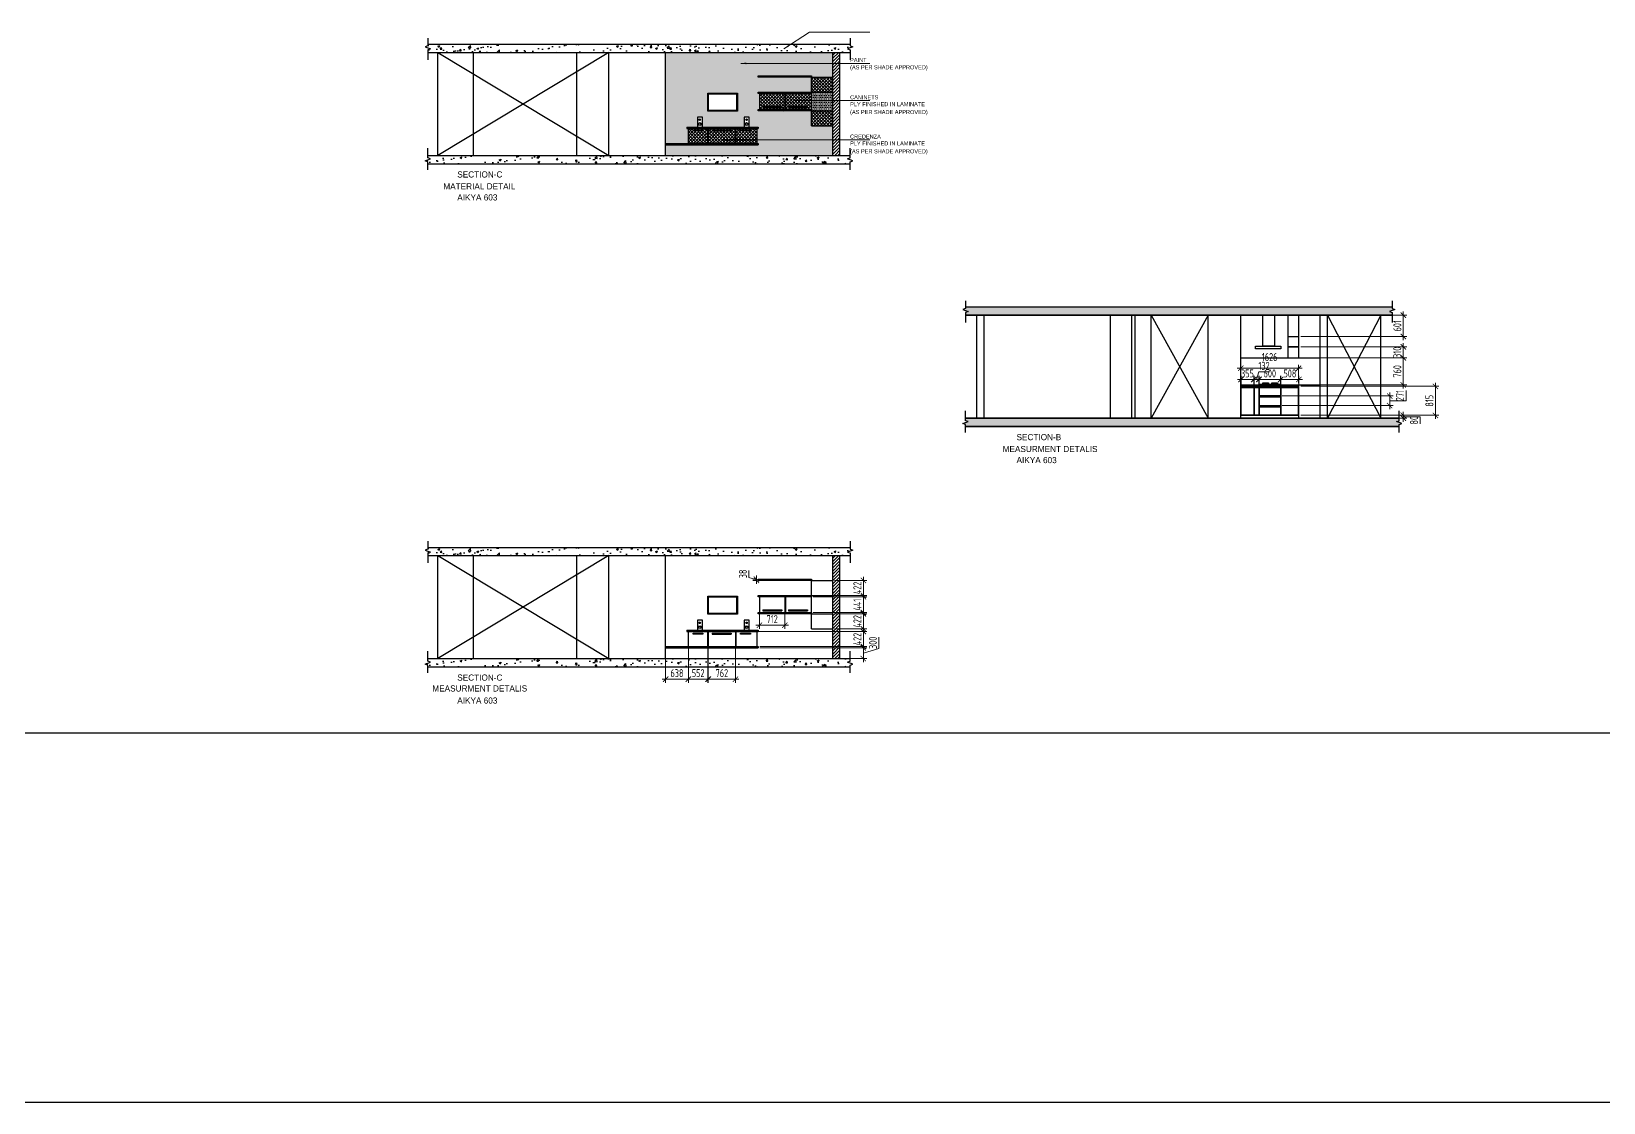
# Model space of a CAD drawing. Header units: millimetres. Extents: x -184691 to 158232, y -112569 to 33289.
# Drawn here: x -140496 to -96300, y -87609 to -57514 of the extents above; entities that cross this region are included whole.
import ezdxf

# ---------------------------------------------------------------- set-up
doc = ezdxf.new("R2010")
doc.units = ezdxf.units.MM
doc.header["$LTSCALE"] = 10
doc.header["$PDMODE"] = 35
doc.header["$PDSIZE"] = 500
for name, color, linetype in [('A--FIXTURE-0', 8, 'Continuous'), ('A--HATCH-1', 8, 'Continuous'), ('A--SPACEREF', 3, 'Continuous'), ('DIMM-1', 1, 'Continuous')]:
    doc.layers.add(name, color=color, linetype=linetype)
doc.styles.add('ISO', font='isocp2.shx', dxfattribs={"width": 0.8})
doc.dimstyles.new('A-DIM-100', dxfattribs={"dimscale": 100, "dimtxt": 2.25, "dimasz": 1.5, "dimexe": 1, "dimexo": 0.5, "dimgap": 0, "dimtad": 0, "dimdec": 0, "dimzin": 12, "dimdsep": 46, "dimtxsty": 'ISO', "dimblk": 'ARCHTICK', "dimcen": 1, "dimdle": 1, "dimclrd": 8, "dimclre": 8, "dimclrt": 256, "dimadec": 0, "dimazin": 3, "dimtfac": 1, "dimtdec": 0, "dimtmove": 1, "dimatfit": 2, "dimfxl": 1, "dimtvp": 0.75, "dimtolj": 1, "dimtzin": 12, "dimlwd": 18, "dimlwe": 18, "dimarcsym": 0})
pattern_1 = [(0, (-135933.36, -46689.364), (23.8125, 47.625), [0, -47.625])]

# ---------------------------------------------------------------- blocks, each defined once
blk = doc.blocks.new('_ArchTick')
at = {"color": 0, "const_width": 0.15}
blk.add_lwpolyline([(-0.5, -0.5), (0.5, 0.5)], dxfattribs=at)
blk = doc.blocks.new('*D372')
at = {"color": 8, "lineweight": 18}
for p, q in [((-101930, -66784), (-101930, -66274)), ((-104814, -66374), (-101830, -66374)), ((-104814, -66684), (-101830, -66684))]:
    blk.add_line(p, q, dxfattribs=at)
at = {"layer": 'Defpoints', "color": 0}
for p in [(-104864, -66374), (-104864, -66684), (-101930, -66374)]:
    blk.add_point(p, dxfattribs=at)
at = {"color": 8, "lineweight": 18, "xscale": 150, "yscale": 150, "zscale": 150}
for p, rotation in [((-101930, -66374), 90), ((-101930, -66684), 270)]:
    blk.add_blockref('_ArchTick', p, dxfattribs=dict(at, rotation=rotation))
at = {"insert": (-102099, -66529), "char_height": 225, "attachment_point": 5, "rotation": 90, "style": 'ISO'}
blk.add_mtext('\\A1;310', dxfattribs=at)
blk = doc.blocks.new('*D373')
at = {"color": 8, "lineweight": 18}
for p, q in [((-101930, -66184), (-101930, -65383)), ((-104814, -65483), (-101830, -65483)), ((-104814, -66084), (-101830, -66084))]:
    blk.add_line(p, q, dxfattribs=at)
at = {"layer": 'Defpoints', "color": 0}
for p in [(-104864, -65483), (-101930, -65483), (-104864, -66084)]:
    blk.add_point(p, dxfattribs=at)
at = {"color": 8, "lineweight": 18, "xscale": 150, "yscale": 150, "zscale": 150}
for p, rotation in [((-101930, -65483), 90), ((-101930, -66084), 270)]:
    blk.add_blockref('_ArchTick', p, dxfattribs=dict(at, rotation=rotation))
at = {"insert": (-102099, -65784), "char_height": 225, "attachment_point": 5, "rotation": 90, "style": 'ISO'}
blk.add_mtext('\\A1;601', dxfattribs=at)
blk = doc.blocks.new('*D374')
at = {"color": 8, "lineweight": 18}
for p, q in [((-104814, -68299), (-101830, -68299)), ((-104814, -68379), (-101830, -68379)), ((-101930, -68199), (-101930, -68479)), ((-101930, -68339), (-101458, -68339)), ((-101458, -68339), (-101458, -68537))]:
    blk.add_line(p, q, dxfattribs=at)
at = {"layer": 'Defpoints', "color": 0}
for p in [(-104864, -68299), (-104864, -68379), (-101930, -68379)]:
    blk.add_point(p, dxfattribs=at)
at = {"color": 8, "lineweight": 18, "xscale": 150, "yscale": 150, "zscale": 150}
for p, rotation in [((-101930, -68299), 90), ((-101930, -68379), 270)]:
    blk.add_blockref('_ArchTick', p, dxfattribs=dict(at, rotation=rotation))
at = {"insert": (-101627, -68438), "char_height": 225, "attachment_point": 5, "rotation": 90, "style": 'ISO'}
blk.add_mtext('\\A1;80', dxfattribs=at)
blk = doc.blocks.new('*D375')
at = {"color": 8, "lineweight": 18}
for p, q in [((-104814, -67484), (-100928, -67484)), ((-101028, -68399), (-101028, -67384)), ((-104814, -68299), (-100928, -68299))]:
    blk.add_line(p, q, dxfattribs=at)
at = {"layer": 'Defpoints', "color": 0}
for p in [(-104864, -67484), (-101028, -67484), (-104864, -68299)]:
    blk.add_point(p, dxfattribs=at)
at = {"color": 8, "lineweight": 18, "xscale": 150, "yscale": 150, "zscale": 150}
for p, rotation in [((-101028, -67484), 90), ((-101028, -68299), 270)]:
    blk.add_blockref('_ArchTick', p, dxfattribs=dict(at, rotation=rotation))
at = {"insert": (-101197, -67891), "char_height": 225, "attachment_point": 5, "rotation": 90, "style": 'ISO'}
blk.add_mtext('\\A1;815', dxfattribs=at)
blk = doc.blocks.new('*D376')
at = {"color": 8, "lineweight": 18}
for p, q in [((-101854, -67891), (-101854, -67599)), ((-105332, -67756), (-102212, -67756)), ((-105332, -68027), (-102212, -68027)), ((-102312, -68127), (-102312, -67656)), ((-102312, -67891), (-101854, -67891))]:
    blk.add_line(p, q, dxfattribs=at)
at = {"layer": 'Defpoints', "color": 0}
for p in [(-105382, -67756), (-105382, -68027), (-102312, -67756)]:
    blk.add_point(p, dxfattribs=at)
at = {"color": 8, "lineweight": 18, "xscale": 150, "yscale": 150, "zscale": 150}
for p, rotation in [((-102312, -67756), 90), ((-102312, -68027), 270)]:
    blk.add_blockref('_ArchTick', p, dxfattribs=dict(at, rotation=rotation))
at = {"insert": (-102023, -67745), "char_height": 225, "attachment_point": 5, "rotation": 90, "style": 'ISO'}
blk.add_mtext('\\A1;271', dxfattribs=at)
blk = doc.blocks.new('*D377')
at = {"color": 8, "lineweight": 18}
for p, q in [((-104814, -66684), (-101830, -66684)), ((-101930, -67544), (-101930, -66584)), ((-104814, -67444), (-101830, -67444))]:
    blk.add_line(p, q, dxfattribs=at)
at = {"layer": 'Defpoints', "color": 0}
for p in [(-104864, -66684), (-101930, -66684), (-104864, -67444)]:
    blk.add_point(p, dxfattribs=at)
at = {"color": 8, "lineweight": 18, "xscale": 150, "yscale": 150, "zscale": 150}
for p, rotation in [((-101930, -66684), 90), ((-101930, -67444), 270)]:
    blk.add_blockref('_ArchTick', p, dxfattribs=dict(at, rotation=rotation))
at = {"insert": (-102099, -67064), "char_height": 225, "attachment_point": 5, "rotation": 90, "style": 'ISO'}
blk.add_mtext('\\A1;760', dxfattribs=at)
blk = doc.blocks.new('*D378')
at = {"color": 8, "lineweight": 18}
for p, q in [((-106600, -66979), (-104774, -66979)), ((-106500, -67394), (-106500, -66879)), ((-104874, -67394), (-104874, -66879))]:
    blk.add_line(p, q, dxfattribs=at)
at = {"layer": 'Defpoints', "color": 0}
for p in [(-104874, -66979), (-106500, -67444), (-104874, -67444)]:
    blk.add_point(p, dxfattribs=at)
at = {"color": 8, "lineweight": 18, "xscale": 150, "yscale": 150, "zscale": 150, "rotation": 180}
blk.add_blockref('_ArchTick', (-106500, -66979), dxfattribs=at)
at = {"color": 8, "lineweight": 18, "xscale": 150, "yscale": 150, "zscale": 150}
blk.add_blockref('_ArchTick', (-104874, -66979), dxfattribs=at)
at = {"insert": (-105687, -66663), "char_height": 225, "attachment_point": 5, "style": 'ISO'}
blk.add_mtext('\\A1;1626', dxfattribs=at)
blk = doc.blocks.new('*D379')
at = {"color": 8, "lineweight": 18}
for p, q in [((-106035, -67291), (-106590, -67291)), ((-106490, -67444), (-106490, -67191)), ((-106135, -67444), (-106135, -67191))]:
    blk.add_line(p, q, dxfattribs=at)
at = {"layer": 'Defpoints', "color": 0}
for p in [(-106490, -67291), (-106490, -67494), (-106135, -67494)]:
    blk.add_point(p, dxfattribs=at)
at = {"color": 8, "lineweight": 18, "xscale": 150, "yscale": 150, "zscale": 150, "rotation": 180}
blk.add_blockref('_ArchTick', (-106490, -67291), dxfattribs=at)
at = {"color": 8, "lineweight": 18, "xscale": 150, "yscale": 150, "zscale": 150}
blk.add_blockref('_ArchTick', (-106135, -67291), dxfattribs=at)
at = {"insert": (-106312, -67123), "char_height": 225, "attachment_point": 5, "style": 'ISO'}
blk.add_mtext('\\A1;355', dxfattribs=at)
blk = doc.blocks.new('*D380')
at = {"color": 8, "lineweight": 18}
for p, q in [((-106058, -67291), (-105995, -67079)), ((-105995, -67079), (-105696, -67079)), ((-106225, -67291), (-105892, -67291)), ((-106125, -67444), (-106125, -67191)), ((-105992, -67444), (-105992, -67191))]:
    blk.add_line(p, q, dxfattribs=at)
at = {"layer": 'Defpoints', "color": 0}
for p in [(-106125, -67494), (-105992, -67291), (-105992, -67494)]:
    blk.add_point(p, dxfattribs=at)
at = {"color": 8, "lineweight": 18, "xscale": 150, "yscale": 150, "zscale": 150, "rotation": 180}
blk.add_blockref('_ArchTick', (-106125, -67291), dxfattribs=at)
at = {"color": 8, "lineweight": 18, "xscale": 150, "yscale": 150, "zscale": 150}
blk.add_blockref('_ArchTick', (-105992, -67291), dxfattribs=at)
at = {"insert": (-105845, -66910), "char_height": 225, "attachment_point": 5, "style": 'ISO'}
blk.add_mtext('\\A1;132', dxfattribs=at)
blk = doc.blocks.new('*D381')
at = {"color": 8, "lineweight": 18}
for p, q in [((-106082, -67291), (-105282, -67291)), ((-105982, -67444), (-105982, -67191)), ((-105382, -67444), (-105382, -67191))]:
    blk.add_line(p, q, dxfattribs=at)
at = {"layer": 'Defpoints', "color": 0}
for p in [(-105982, -67494), (-105382, -67291), (-105382, -67494)]:
    blk.add_point(p, dxfattribs=at)
at = {"color": 8, "lineweight": 18, "xscale": 150, "yscale": 150, "zscale": 150, "rotation": 180}
blk.add_blockref('_ArchTick', (-105982, -67291), dxfattribs=at)
at = {"color": 8, "lineweight": 18, "xscale": 150, "yscale": 150, "zscale": 150}
blk.add_blockref('_ArchTick', (-105382, -67291), dxfattribs=at)
at = {"insert": (-105682, -67123), "char_height": 225, "attachment_point": 5, "style": 'ISO'}
blk.add_mtext('\\A1;600', dxfattribs=at)
blk = doc.blocks.new('*D382')
at = {"color": 8, "lineweight": 18}
for p, q in [((-105472, -67291), (-104764, -67291)), ((-105372, -67444), (-105372, -67191)), ((-104864, -67434), (-104864, -67191))]:
    blk.add_line(p, q, dxfattribs=at)
at = {"layer": 'Defpoints', "color": 0}
for p in [(-105372, -67494), (-104864, -67291), (-104864, -67484)]:
    blk.add_point(p, dxfattribs=at)
at = {"color": 8, "lineweight": 18, "xscale": 150, "yscale": 150, "zscale": 150, "rotation": 180}
blk.add_blockref('_ArchTick', (-105372, -67291), dxfattribs=at)
at = {"color": 8, "lineweight": 18, "xscale": 150, "yscale": 150, "zscale": 150}
blk.add_blockref('_ArchTick', (-104864, -67291), dxfattribs=at)
at = {"insert": (-105118, -67123), "char_height": 225, "attachment_point": 5, "style": 'ISO'}
blk.add_mtext('\\A1;508', dxfattribs=at)
blk = doc.blocks.new('*D396')
at = {"color": 8, "lineweight": 18}
for p, q in [((-116672, -74854), (-116672, -74530)), ((-120017, -74835), (-117009, -74835)), ((-117109, -74735), (-117109, -75235)), ((-117109, -74985), (-116672, -74854)), ((-120017, -75135), (-117009, -75135))]:
    blk.add_line(p, q, dxfattribs=at)
at = {"layer": 'Defpoints', "color": 0}
for p in [(-120067, -74835), (-120067, -75135), (-117109, -75135)]:
    blk.add_point(p, dxfattribs=at)
at = {"color": 8, "lineweight": 18, "xscale": 150, "yscale": 150, "zscale": 150}
for p, rotation in [((-117109, -74835), 90), ((-117109, -75135), 270)]:
    blk.add_blockref('_ArchTick', p, dxfattribs=dict(at, rotation=rotation))
at = {"insert": (-116841, -74692), "char_height": 225, "attachment_point": 5, "rotation": 90, "style": 'ISO'}
blk.add_mtext('\\A1;300', dxfattribs=at)
blk = doc.blocks.new('*D397')
at = {"color": 8, "lineweight": 18}
for p, q in [((-120055, -74375), (-117009, -74375)), ((-117109, -74897), (-117109, -74275)), ((-120017, -74797), (-117009, -74797))]:
    blk.add_line(p, q, dxfattribs=at)
at = {"layer": 'Defpoints', "color": 0}
for p in [(-120105, -74375), (-117109, -74375), (-120067, -74797)]:
    blk.add_point(p, dxfattribs=at)
at = {"color": 8, "lineweight": 18, "xscale": 150, "yscale": 150, "zscale": 150}
for p, rotation in [((-117109, -74375), 90), ((-117109, -74797), 270)]:
    blk.add_blockref('_ArchTick', p, dxfattribs=dict(at, rotation=rotation))
at = {"insert": (-117278, -74586), "char_height": 225, "attachment_point": 5, "rotation": 90, "style": 'ISO'}
blk.add_mtext('\\A1;422', dxfattribs=at)
blk = doc.blocks.new('*D398')
at = {"color": 8, "lineweight": 18}
for p, q in [((-122029, -74847), (-122029, -75813)), ((-121477, -74847), (-121477, -75813)), ((-122129, -75713), (-121377, -75713))]:
    blk.add_line(p, q, dxfattribs=at)
at = {"layer": 'Defpoints', "color": 0}
for p in [(-122029, -74797), (-121477, -74797), (-121477, -75713)]:
    blk.add_point(p, dxfattribs=at)
at = {"color": 8, "lineweight": 18, "xscale": 150, "yscale": 150, "zscale": 150, "rotation": 180}
blk.add_blockref('_ArchTick', (-122029, -75713), dxfattribs=at)
at = {"color": 8, "lineweight": 18, "xscale": 150, "yscale": 150, "zscale": 150}
blk.add_blockref('_ArchTick', (-121477, -75713), dxfattribs=at)
at = {"insert": (-121753, -75544), "char_height": 225, "attachment_point": 5, "style": 'ISO'}
blk.add_mtext('\\A1;552', dxfattribs=at)
blk = doc.blocks.new('*D399')
at = {"color": 8, "lineweight": 18}
for p, q in [((-121467, -74847), (-121467, -75813)), ((-120705, -74847), (-120705, -75813)), ((-121567, -75713), (-120605, -75713))]:
    blk.add_line(p, q, dxfattribs=at)
at = {"layer": 'Defpoints', "color": 0}
for p in [(-121467, -74797), (-120705, -74797), (-120705, -75713)]:
    blk.add_point(p, dxfattribs=at)
at = {"color": 8, "lineweight": 18, "xscale": 150, "yscale": 150, "zscale": 150, "rotation": 180}
blk.add_blockref('_ArchTick', (-121467, -75713), dxfattribs=at)
at = {"color": 8, "lineweight": 18, "xscale": 150, "yscale": 150, "zscale": 150}
blk.add_blockref('_ArchTick', (-120705, -75713), dxfattribs=at)
at = {"insert": (-121086, -75544), "char_height": 225, "attachment_point": 5, "style": 'ISO'}
blk.add_mtext('\\A1;762', dxfattribs=at)
blk = doc.blocks.new('*D400')
at = {"color": 8, "lineweight": 18}
for p, q in [((-122667, -74885), (-122667, -75813)), ((-122029, -74885), (-122029, -75813)), ((-122767, -75713), (-121929, -75713))]:
    blk.add_line(p, q, dxfattribs=at)
at = {"layer": 'Defpoints', "color": 0}
for p in [(-122667, -74835), (-122029, -74835), (-122029, -75713)]:
    blk.add_point(p, dxfattribs=at)
at = {"color": 8, "lineweight": 18, "xscale": 150, "yscale": 150, "zscale": 150, "rotation": 180}
blk.add_blockref('_ArchTick', (-122667, -75713), dxfattribs=at)
at = {"color": 8, "lineweight": 18, "xscale": 150, "yscale": 150, "zscale": 150}
blk.add_blockref('_ArchTick', (-122029, -75713), dxfattribs=at)
at = {"insert": (-122348, -75544), "char_height": 225, "attachment_point": 5, "style": 'ISO'}
blk.add_mtext('\\A1;638', dxfattribs=at)
blk = doc.blocks.new('*D401')
at = {"color": 8, "lineweight": 18}
for p, q in [((-117109, -73939), (-117109, -73298)), ((-118517, -73398), (-117009, -73398)), ((-118517, -73839), (-117009, -73839))]:
    blk.add_line(p, q, dxfattribs=at)
at = {"layer": 'Defpoints', "color": 0}
for p in [(-118567, -73398), (-117109, -73398), (-118567, -73839)]:
    blk.add_point(p, dxfattribs=at)
at = {"color": 8, "lineweight": 18, "xscale": 150, "yscale": 150, "zscale": 150}
for p, rotation in [((-117109, -73398), 90), ((-117109, -73839), 270)]:
    blk.add_blockref('_ArchTick', p, dxfattribs=dict(at, rotation=rotation))
at = {"insert": (-117278, -73619), "char_height": 225, "attachment_point": 5, "rotation": 90, "style": 'ISO'}
blk.add_mtext('\\A1;441', dxfattribs=at)
blk = doc.blocks.new('*D402')
at = {"color": 8, "lineweight": 18}
for p, q in [((-117109, -74399), (-117109, -73777)), ((-117917, -73877), (-117009, -73877)), ((-117917, -74299), (-117009, -74299))]:
    blk.add_line(p, q, dxfattribs=at)
at = {"layer": 'Defpoints', "color": 0}
for p in [(-117967, -73877), (-117109, -73877), (-117967, -74299)]:
    blk.add_point(p, dxfattribs=at)
at = {"color": 8, "lineweight": 18, "xscale": 150, "yscale": 150, "zscale": 150}
for p, rotation in [((-117109, -73877), 90), ((-117109, -74299), 270)]:
    blk.add_blockref('_ArchTick', p, dxfattribs=dict(at, rotation=rotation))
at = {"insert": (-117278, -74088), "char_height": 225, "attachment_point": 5, "rotation": 90, "style": 'ISO'}
blk.add_mtext('\\A1;422', dxfattribs=at)
blk = doc.blocks.new('*D403')
at = {"color": 8, "lineweight": 18}
for p, q in [((-117109, -73460), (-117109, -72838)), ((-117917, -72938), (-117009, -72938)), ((-117917, -73360), (-117009, -73360))]:
    blk.add_line(p, q, dxfattribs=at)
at = {"layer": 'Defpoints', "color": 0}
for p in [(-117967, -72938), (-117967, -73360), (-117109, -72938)]:
    blk.add_point(p, dxfattribs=at)
at = {"color": 8, "lineweight": 18, "xscale": 150, "yscale": 150, "zscale": 150}
for p, rotation in [((-117109, -72938), 90), ((-117109, -73360), 270)]:
    blk.add_blockref('_ArchTick', p, dxfattribs=dict(at, rotation=rotation))
at = {"insert": (-117278, -73149), "char_height": 225, "attachment_point": 5, "rotation": 90, "style": 'ISO'}
blk.add_mtext('\\A1;422', dxfattribs=at)
blk = doc.blocks.new('*D404')
at = {"color": 8, "lineweight": 18}
for p, q in [((-120327, -72855), (-120327, -72657)), ((-120115, -72919), (-120327, -72855)), ((-120117, -72900), (-120215, -72900)), ((-120115, -72800), (-120115, -73038)), ((-120117, -72938), (-120215, -72938))]:
    blk.add_line(p, q, dxfattribs=at)
at = {"layer": 'Defpoints', "color": 0}
for p in [(-120067, -72900), (-120115, -72938), (-120067, -72938)]:
    blk.add_point(p, dxfattribs=at)
at = {"color": 8, "lineweight": 18, "xscale": 150, "yscale": 150, "zscale": 150}
for p, rotation in [((-120115, -72900), 90), ((-120115, -72938), 270)]:
    blk.add_blockref('_ArchTick', p, dxfattribs=dict(at, rotation=rotation))
at = {"insert": (-120496, -72756), "char_height": 225, "attachment_point": 5, "rotation": 90, "style": 'ISO'}
blk.add_mtext('\\A1;38', dxfattribs=at)
blk = doc.blocks.new('*D405')
at = {"color": 8, "lineweight": 18}
for p, q in [((-120129, -74196), (-119217, -74196)), ((-120029, -73889), (-120029, -74296)), ((-119317, -73889), (-119317, -74296))]:
    blk.add_line(p, q, dxfattribs=at)
at = {"layer": 'Defpoints', "color": 0}
for p in [(-120029, -73839), (-119317, -73839), (-119317, -74196)]:
    blk.add_point(p, dxfattribs=at)
at = {"color": 8, "lineweight": 18, "xscale": 150, "yscale": 150, "zscale": 150, "rotation": 180}
blk.add_blockref('_ArchTick', (-120029, -74196), dxfattribs=at)
at = {"color": 8, "lineweight": 18, "xscale": 150, "yscale": 150, "zscale": 150}
blk.add_blockref('_ArchTick', (-119317, -74196), dxfattribs=at)
at = {"insert": (-119673, -74027), "char_height": 225, "attachment_point": 5, "style": 'ISO'}
blk.add_mtext('\\A1;712', dxfattribs=at)

msp = doc.modelspace()

# ---------------------------------------------------------------- hatches: boundary and pattern name
h = msp.add_hatch()
h.set_pattern_fill('AR-CONC', color=256, scale=3, style=0)
h.set_pattern_definition([(50, (-135933.36, -46689.36), (546.554, -47.817), [57.15, -628.65]), (355, (-135933.36, -46689.36), (-105.728, 573.17), [45.72, -502.92]), (100.451, (-135887.8, -46693.35), (440.828, 525.35), [48.57, -534.27]), (46.1842, (-135933.36, -46536.96), (813.237, -126.127), [85.725, -942.975]), (96.6356, (-135865.6, -46547.5), (712.213, 742.277), [72.855, -801.405]), (351.184, (-135933.4, -46537), (712.214, 742.275), [68.58, -754.38]), (21, (-135857.16, -46575.06), (454.845, -306.7966), [57.15, -628.65]), (326, (-135857.16, -46575.06), (185.406, 552.564), [45.72, -502.92]), (71.4514, (-135819.26, -46600.63), (640.25, 245.769), [48.57, -534.27]), (37.5, (-135933.36, -46689.36), (9.2658, 253.6651), [0, -496.824, 0, -510.54, 0, -504.825]), (7.5, (-135933.36, -46689.36), (200.459, 300.5417), [0, -291.084, 0, -485.394, 0, -192.405]), (327.5, (-136103.29, -46689.36), (406.7718, -17.1862), [0, -190.5, 0, -594.36, 0, -788.67]), (317.5, (-136179.5, -46689.36), (444.3875, 76.2795), [0, -247.65, 0, -394.716, 0, -560.07])])
h.paths.add_polyline_path([(-117405.8, -57948.2), (-117481.7, -57920.6), (-117481.7, -57873.6), (-129351.8, -57873.6), (-129351.8, -57920.6), (-129427.6, -57948.2), (-129276, -58003.4), (-129351.8, -58031), (-129351.8, -58102.2), (-117481.7, -58102.2), (-117481.7, -58031), (-117557.5, -58003.4)])
h.paths.add_polyline_path([(-117405.8, -61152.2), (-117557.5, -61097), (-117481.7, -61069.4), (-117481.7, -60998.2), (-129351.8, -60998.2), (-129351.8, -61069.4), (-129276, -61097), (-129427.6, -61152.2), (-129351.8, -61179.8), (-129351.8, -61229.4), (-117481.7, -61229.4), (-117481.7, -61179.8)])
h = msp.add_hatch()
h.set_pattern_fill('DOTS', color=256, scale=30, style=0)
h.set_pattern_definition(pattern_1)
h.paths.add_polyline_path([(-122666.7, -58102.2), (-122666.7, -60660.2), (-122028.7, -60660.2), (-122028.7, -60238.2), (-122066.7, -60238.2), (-122066.7, -60200.2), (-121774.4, -60200.2), (-121774.4, -59922.1), (-121635.3, -59922.1), (-121635.3, -60200.2), (-120458.6, -60200.2), (-120458.6, -59921.6), (-120319.4, -59921.6), (-120319.4, -60200.2), (-120066.7, -60200.2), (-120066.7, -60238.2), (-120104.7, -60238.2), (-120104.7, -60660.2), (-120066.7, -60660.2), (-120066.7, -60698.2), (-122666.7, -60698.2), (-122666.7, -60998.2), (-117966.7, -60998.2), (-117966.7, -60162.2), (-118566.7, -60162.2), (-118566.7, -59740.2), (-120066.7, -59740.2), (-120066.7, -59702.2), (-120028.7, -59702.2), (-120028.7, -59261.2), (-120066.7, -59261.2), (-120066.7, -59223.2), (-118566.7, -59223.2), (-118566.7, -58801.2), (-120066.7, -58801.2), (-120066.7, -58763.2), (-118566.7, -58763.2), (-118566.7, -58801.2), (-117966.7, -58801.2), (-117966.7, -58102.2)])
h.paths.add_polyline_path([(-121482.7, -59244.4), (-120650.7, -59244.4), (-120650.7, -59750.5), (-121482.7, -59750.5)], flags=16)
h.paths.add_polyline_path([(-121472.7, -59254.4), (-120660.7, -59254.4), (-120660.7, -59740.5), (-121472.7, -59740.5)], flags=0)
h.paths.add_polyline_path([(-121462.7, -59264.4), (-120670.7, -59264.4), (-120670.7, -59730.5), (-121462.7, -59730.5)], flags=0)
h = msp.add_hatch()
h.set_pattern_fill('DOTS', color=256, scale=30, style=0)
h.set_pattern_definition(pattern_1)
h.paths.add_polyline_path([(-117966.7, -59223.2), (-118566.7, -59223.2), (-118566.7, -59261.2), (-118566.7, -59740.2), (-117966.7, -59740.2)])
h = msp.add_hatch()
h.set_pattern_fill('AR-CONC', color=256, scale=3, style=0)
h.set_pattern_definition([(50, (-104348.85, -54070.2), (546.554, -47.817), [57.15, -628.65]), (355, (-104348.85, -54070.2), (-105.728, 573.17), [45.72, -502.92]), (100.451, (-104303.3, -54074.2), (440.828, 525.35), [48.57, -534.27]), (46.184, (-104348.85, -53917.8), (813.237, -126.127), [85.725, -942.975]), (96.6356, (-104281.1, -53928.3), (712.213, 742.277), [72.855, -801.405]), (351.184, (-104348.85, -53917.8), (712.214, 742.275), [68.58, -754.38]), (21, (-104272.65, -53955.9), (454.845, -306.797), [57.15, -628.65]), (326, (-104272.65, -53955.9), (185.406, 552.564), [45.72, -502.92]), (71.4514, (-104234.75, -53981.46), (640.25, 245.769), [48.57, -534.27]), (37.5, (-104348.85, -54070.2), (9.2658, 253.6651), [0, -496.824, 0, -510.54, 0, -504.825]), (7.5, (-104348.85, -54070.2), (200.459, 300.5417), [0, -291.084, 0, -485.394, 0, -192.405]), (327.5, (-104518.78, -54070.2), (406.7718, -17.1862), [0, -190.5, 0, -594.36, 0, -788.67]), (317.5, (-104594.98, -54070.2), (444.3875, 76.2795), [0, -247.65, 0, -394.716, 0, -560.07])])
h.paths.add_polyline_path([(-102243.6, -65483), (-102243.6, -65411.8), (-102319.4, -65384.2), (-102167.8, -65329), (-102243.6, -65301.4), (-102243.6, -65254.4), (-114235.1, -65254.4), (-114235.1, -65301.4), (-114310.9, -65329), (-114159.3, -65384.2), (-114235.1, -65411.8), (-114235.1, -65483)])
h.paths.add_polyline_path([(-102043.6, -68607.2), (-102043.6, -68560.6), (-101967.8, -68533), (-102119.4, -68477.8), (-102043.6, -68450.2), (-102043.6, -68379), (-114235.1, -68379), (-114235.1, -68450.2), (-114159.3, -68477.8), (-114310.9, -68533), (-114235.1, -68560.6), (-114235.1, -68607.2)])
h = msp.add_hatch()
h.set_pattern_fill('AR-CONC', color=256, scale=3, style=0)
h.set_pattern_definition([(50, (-135933.36, -60826.4), (546.554, -47.817), [57.15, -628.65]), (355, (-135933.36, -60826.4), (-105.728, 573.17), [45.72, -502.92]), (100.451, (-135887.8, -60830.37), (440.828, 525.35), [48.57, -534.27]), (46.1842, (-135933.36, -60674), (813.237, -126.127), [85.725, -942.975]), (96.6356, (-135865.6, -60684.5), (712.213, 742.277), [72.855, -801.405]), (351.184, (-135933.4, -60674), (712.214, 742.275), [68.58, -754.38]), (21, (-135857.16, -60712.1), (454.845, -306.7966), [57.15, -628.65]), (326, (-135857.16, -60712.1), (185.406, 552.564), [45.72, -502.92]), (71.4514, (-135819.26, -60737.65), (640.25, 245.769), [48.57, -534.27]), (37.5, (-135933.36, -60826.39), (9.2658, 253.6651), [0, -496.824, 0, -510.54, 0, -504.825]), (7.5, (-135933.36, -60826.39), (200.459, 300.5417), [0, -291.084, 0, -485.394, 0, -192.405]), (327.5, (-136103.29, -60826.39), (406.7718, -17.1862), [0, -190.5, 0, -594.36, 0, -788.67]), (317.5, (-136179.5, -60826.4), (444.3875, 76.2795), [0, -247.65, 0, -394.716, 0, -560.07])])
h.paths.add_polyline_path([(-129351.8, -72010.6), (-129351.8, -72057.6), (-129427.6, -72085.2), (-129276, -72140.4), (-129351.8, -72168), (-129351.8, -72239.2), (-117481.7, -72239.2), (-117481.7, -72168), (-117557.5, -72140.4), (-117405.8, -72085.2), (-117481.7, -72057.6), (-117481.7, -72010.6)])
h.paths.add_polyline_path([(-117481.7, -75366.4), (-117481.7, -75316.8), (-117405.8, -75289.2), (-117557.5, -75234), (-117481.7, -75206.4), (-117481.7, -75135.2), (-129351.8, -75135.2), (-129351.8, -75206.4), (-129276, -75234), (-129427.6, -75289.2), (-129351.8, -75316.8), (-129351.8, -75366.4)])
at = {"layer": 'A--FIXTURE-0'}
h = msp.add_hatch(dxfattribs=at)
h.set_pattern_fill('ANSI37', color=256, scale=20, style=0)
h.set_pattern_definition([(45, (-135933.36, -46689.364), (-44.90128, 44.90128), []), (135, (-135933.36, -46689.364), (-44.90128, -44.90128), [])])
h.paths.add_polyline_path([(-120704.7, -60660.2), (-120704.7, -60238.2), (-121466.7, -60238.2), (-121466.7, -60660.2)])
h.paths.add_polyline_path([(-121361.1, -60310.9), (-121361.1, -60282.9), (-120827.2, -60282.9), (-120827.2, -60310.9)], flags=16)
h.paths.add_polyline_path([(-122028.7, -60660.2), (-121476.7, -60660.2), (-121476.7, -60238.2), (-122028.7, -60238.2)])
h.paths.add_polyline_path([(-121894.8, -60310.9), (-121894.8, -60282.9), (-121619.8, -60282.9), (-121619.8, -60310.9)], flags=16)
h.paths.add_polyline_path([(-120694.7, -60660.2), (-120104.7, -60660.2), (-120104.7, -60238.2), (-120694.7, -60238.2)])
h.paths.add_polyline_path([(-120560.8, -60310.9), (-120560.8, -60282.9), (-120285.8, -60282.9), (-120285.8, -60310.9)], flags=16)
h.paths.add_polyline_path([(-120066.7, -60698.2), (-120066.7, -60660.2), (-122666.7, -60660.2), (-122666.7, -60698.2)])
h.paths.add_polyline_path([(-120066.7, -60238.2), (-120066.7, -60200.2), (-122066.7, -60200.2), (-122066.7, -60238.2)])
h.paths.add_polyline_path([(-120028.7, -59261.2), (-120028.7, -59702.2), (-119311.7, -59702.2), (-119311.7, -59261.2)])
h.paths.add_polyline_path([(-119402.7, -59623.6), (-119402.7, -59651.6), (-119936.6, -59651.6), (-119936.6, -59623.6)], flags=16)
h.paths.add_polyline_path([(-119301.7, -59261.2), (-119301.7, -59702.2), (-118566.7, -59702.2), (-118566.7, -59261.2)])
h.paths.add_polyline_path([(-118675.7, -59623.6), (-118675.7, -59651.6), (-119209.6, -59651.6), (-119209.6, -59623.6)], flags=16)
h.paths.add_polyline_path([(-120066.7, -59223.2), (-120066.7, -59261.2), (-118566.7, -59261.2), (-118566.7, -59223.2)])
h.paths.add_polyline_path([(-118566.7, -59740.2), (-118566.7, -59702.2), (-120066.7, -59702.2), (-120066.7, -59740.2)])
h.paths.add_polyline_path([(-118566.7, -59740.2), (-118566.7, -60162.2), (-117966.7, -60162.2), (-117966.7, -59740.2)])
h.paths.add_polyline_path([(-118566.7, -58801.2), (-118566.7, -59223.2), (-117966.7, -59223.2), (-117966.7, -58801.2)])
h.paths.add_polyline_path([(-118566.7, -58801.2), (-118566.7, -58763.2), (-120066.7, -58763.2), (-120066.7, -58801.2)])
at = {"layer": 'A--HATCH-1'}
h = msp.add_hatch(dxfattribs=at)
h.set_pattern_fill('ANSI31', color=256, scale=20, style=0)
h.set_pattern_definition([(45, (-135933.36, -46689.364), (-44.90128, 44.90128), [])])
h.paths.add_polyline_path([(-117766.7, -58102.2), (-117966.7, -58102.2), (-117966.7, -60998.2), (-117766.7, -60998.2)])
h = msp.add_hatch(dxfattribs=at)
h.set_pattern_fill('ANSI31', color=256, scale=20, style=0)
h.set_pattern_definition([(45, (-135933.36, -60826.386), (-44.90128, 44.90128), [])])
h.paths.add_polyline_path([(-117766.7, -72239.2), (-117966.7, -72239.2), (-117966.7, -75135.2), (-117766.7, -75135.2)])

# ---------------------------------------------------------------- linework, layer by layer
for p, q in [((-129351.8, -57873.6), (-117481.7, -57873.6)), ((-129351.8, -58102.2), (-117481.7, -58102.2)), ((-129066.7, -60998.2), (-129066.7, -58102.2)), ((-129066.7, -58102.2), (-124266.7, -60998.2)), ((-124266.7, -58102.2), (-129066.7, -60998.2)), ((-128066.7, -60998.2), (-128066.7, -58102.2)), ((-125166.7, -60998.2), (-125166.7, -58102.2)), ((-124266.7, -60998.2), (-124266.7, -58102.2)), ((-122666.7, -60998.2), (-122666.7, -58102.2)), ((-117966.7, -60998.2), (-117966.7, -58102.2)), ((-117766.7, -60998.2), (-117766.7, -58102.2)), ((-118566.7, -60162.2), (-118566.7, -58763.2)), ((-118566.7, -58801.2), (-117966.7, -58801.2)), ((-120028.7, -59261.2), (-120028.7, -59702.2)), ((-119936.6, -59623.6), (-119402.7, -59623.6)), ((-119936.6, -59623.6), (-119936.6, -59651.6)), ((-119936.6, -59651.6), (-119402.7, -59651.6)), ((-119402.7, -59623.6), (-119402.7, -59651.6)), ((-119311.7, -59261.2), (-119311.7, -59702.2)), ((-119301.7, -59261.2), (-119301.7, -59702.2)), ((-119209.6, -59623.6), (-118675.7, -59623.6)), ((-119209.6, -59623.6), (-119209.6, -59651.6)), ((-119209.6, -59651.6), (-118675.7, -59651.6)), ((-118675.7, -59623.6), (-118675.7, -59651.6)), ((-118566.7, -59223.2), (-117966.7, -59223.2)), ((-118566.7, -59740.2), (-117966.7, -59740.2)), ((-122066.7, -60200.2), (-120066.7, -60200.2)), ((-122066.7, -60200.2), (-122066.7, -60238.2)), ((-122066.7, -60238.2), (-120066.7, -60238.2)), ((-122028.7, -60660.2), (-122028.7, -60238.2)), ((-121476.7, -60660.2), (-121476.7, -60238.2)), ((-121466.7, -60660.2), (-121466.7, -60238.2)), ((-121361.1, -60282.9), (-120827.2, -60282.9)), ((-121361.1, -60282.9), (-121361.1, -60310.9)), ((-121361.1, -60310.9), (-120827.2, -60310.9)), ((-120827.2, -60282.9), (-120827.2, -60310.9)), ((-120704.7, -60238.2), (-120704.7, -60660.2)), ((-120694.7, -60238.2), (-120694.7, -60660.2)), ((-120104.7, -60238.2), (-120104.7, -60660.2)), ((-120066.7, -60200.2), (-120066.7, -60238.2)), ((-118566.7, -60162.2), (-117966.7, -60162.2)), ((-122666.7, -60660.2), (-120066.7, -60660.2)), ((-122666.7, -60698.2), (-120066.7, -60698.2)), ((-120066.7, -60660.2), (-120066.7, -60698.2)), ((-129351.8, -60998.2), (-117481.7, -60998.2)), ((-129351.8, -61229.4), (-117481.7, -61229.4)), ((-114235.1, -65254.4), (-102243.6, -65254.4)), ((-114235.1, -65483), (-102243.6, -65483)), ((-102243.6, -65483), (-114235.1, -65483)), ((-113914.4, -68379), (-113914.4, -65483)), ((-113714.4, -68379), (-113714.4, -65483)), ((-110164.4, -68379), (-110164.4, -65483)), ((-109564.4, -68379), (-109564.4, -65483)), ((-109464.4, -68379), (-109464.4, -65483)), ((-109014.4, -68379), (-109014.4, -65483)), ((-109014.4, -65483), (-107414.4, -68379)), ((-107414.4, -65483), (-109014.4, -68379)), ((-107414.4, -68379), (-107414.4, -65483)), ((-106500, -68379), (-106500, -65483)), ((-105168.4, -66684.3), (-105168.4, -65483)), ((-104864.4, -66684.3), (-104864.4, -65483)), ((-104264.4, -68379), (-104264.4, -65483)), ((-104064.4, -68379), (-104064.4, -65483)), ((-104064.4, -65483), (-102564.4, -68379)), ((-102564.4, -65483), (-104064.4, -68379)), ((-102564.4, -68379), (-102564.4, -65483)), ((-105168.4, -66084.3), (-104864.4, -66084.3)), ((-106500, -66684.3), (-104264.4, -66684.3)), ((-105168.4, -66364.4), (-104864.4, -66364.4)), ((-105168.4, -66374.4), (-104864.4, -66374.4)), ((-105168.4, -66684.3), (-104264.4, -66684.3)), ((-106500, -67444.3), (-104264.4, -67444.3)), ((-106500, -67483.6), (-104864.4, -67483.6)), ((-106490, -68289), (-106490, -67493.6)), ((-106490, -67493.6), (-106134.6, -67493.6)), ((-106490, -67513.6), (-106134.6, -67513.6)), ((-106134.6, -67493.6), (-106134.6, -68289)), ((-106124.6, -67493.6), (-105992.2, -67493.6)), ((-106124.6, -67493.6), (-106124.6, -68289)), ((-106124.6, -67513.6), (-105992.2, -67513.6)), ((-105992.2, -67493.6), (-105992.2, -68289)), ((-105982.2, -67493.6), (-105382.2, -67493.6)), ((-105982.2, -67493.6), (-105982.2, -68027)), ((-105982.2, -67513.6), (-105382.2, -67513.6)), ((-105981.4, -67444.3), (-105981.4, -67421.3)), ((-105382.2, -67444.3), (-105382.2, -67422.1)), ((-105382.2, -67493.6), (-105382.2, -68027)), ((-105372.2, -67493.6), (-104874.4, -67493.6)), ((-105372.2, -67493.6), (-105372.2, -68289)), ((-105372.2, -67513.6), (-104874.4, -67513.6)), ((-104874.4, -68289), (-104874.4, -67493.6)), ((-104864.4, -68379), (-104864.4, -67444.3)), ((-105982.2, -67745.6), (-105382.2, -67745.6)), ((-105982.2, -67755.6), (-105382.2, -67755.6)), ((-105982.2, -67775.6), (-105382.2, -67775.6)), ((-105982.2, -68027), (-105382.2, -68027)), ((-105982.2, -68037), (-105382.2, -68037)), ((-105982.2, -68037), (-105982.2, -68289)), ((-105982.2, -68057), (-105382.2, -68057)), ((-105382.2, -68037), (-105382.2, -68289)), ((-114235.1, -68379), (-102043.6, -68379)), ((-102043.6, -68379), (-114235.1, -68379)), ((-106500, -68299), (-104864.4, -68299)), ((-106490, -68289), (-106134.6, -68289)), ((-106124.6, -68289), (-105992.2, -68289)), ((-105982.2, -68289), (-105382.2, -68289)), ((-105372.2, -68289), (-104874.4, -68289)), ((-114235.1, -68607.2), (-102043.6, -68607.2)), ((-114235.1, -68608.1), (-102043.6, -68608.1)), ((-114235.1, -68608.9), (-102043.6, -68608.9)), ((-114235.1, -68610.2), (-102043.6, -68610.2)), ((-113714.4, -68610.2), (-113714.4, -68607.2)), ((-110164.4, -68610.2), (-110164.4, -68607.2)), ((-109564.4, -68610.2), (-109564.4, -68607.2)), ((-109464.4, -68610.2), (-109464.4, -68607.2)), ((-109014.4, -68610.2), (-109014.4, -68607.2)), ((-129351.8, -72010.6), (-117481.7, -72010.6)), ((-129351.8, -72239.2), (-117481.7, -72239.2)), ((-129066.7, -75135.2), (-129066.7, -72239.2)), ((-129066.7, -72239.2), (-124266.7, -75135.2)), ((-124266.7, -72239.2), (-129066.7, -75135.2)), ((-128066.7, -75135.2), (-128066.7, -72239.2)), ((-125166.7, -75135.2), (-125166.7, -72239.2)), ((-124266.7, -75135.2), (-124266.7, -72239.2)), ((-122666.7, -75135.2), (-122666.7, -72239.2)), ((-117966.7, -75135.2), (-117966.7, -72239.2)), ((-117766.7, -75135.2), (-117766.7, -72239.2)), ((-118566.7, -74299.2), (-118566.7, -72900.2)), ((-118566.7, -72938.2), (-117966.7, -72938.2)), ((-118566.7, -73360.2), (-117966.7, -73360.2)), ((-120028.7, -73398.2), (-120028.7, -73839.2)), ((-119936.6, -73760.7), (-119402.7, -73760.7)), ((-119936.6, -73760.7), (-119936.6, -73788.6)), ((-119936.6, -73788.6), (-119402.7, -73788.6)), ((-119402.7, -73760.7), (-119402.7, -73788.6)), ((-119311.7, -73398.2), (-119311.7, -73839.2)), ((-119301.7, -73398.2), (-119301.7, -73839.2)), ((-119209.6, -73760.7), (-118675.7, -73760.7)), ((-119209.6, -73760.7), (-119209.6, -73788.6)), ((-119209.6, -73788.6), (-118675.7, -73788.6)), ((-118675.7, -73760.7), (-118675.7, -73788.6)), ((-118566.7, -73877.2), (-117966.7, -73877.2)), ((-122066.7, -74337.2), (-120066.7, -74337.2)), ((-122066.7, -74337.2), (-122066.7, -74375.2)), ((-122066.7, -74375.2), (-120066.7, -74375.2)), ((-122028.7, -74797.2), (-122028.7, -74375.2)), ((-121476.7, -74797.2), (-121476.7, -74375.2)), ((-121466.7, -74797.2), (-121466.7, -74375.2)), ((-121361.1, -74419.9), (-120827.2, -74419.9)), ((-121361.1, -74419.9), (-121361.1, -74447.9)), ((-121361.1, -74447.9), (-120827.2, -74447.9)), ((-120827.2, -74419.9), (-120827.2, -74447.9)), ((-120704.7, -74375.2), (-120704.7, -74797.2)), ((-120694.7, -74375.2), (-120694.7, -74797.2)), ((-120104.7, -74375.2), (-120104.7, -74797.2)), ((-120066.7, -74337.2), (-120066.7, -74375.2)), ((-118566.7, -74299.2), (-117966.7, -74299.2)), ((-122666.7, -74797.2), (-120066.7, -74797.2)), ((-122666.7, -74835.2), (-120066.7, -74835.2)), ((-120066.7, -74797.2), (-120066.7, -74835.2)), ((-129351.8, -75135.2), (-117481.7, -75135.2)), ((-129351.8, -75366.4), (-117481.7, -75366.4))]:
    msp.add_line(p, q)
for points in [[(-184690.7, 33289.1), (-40262.8, 33289.1), (-40262.8, -87608.9), (-184690.7, -87608.9)], [(-170663.5, 23949.4), (-53770.5, 23949.4), (-53770.5, -77231.4), (-170663.5, -77231.4)], [(-118566.7, -58801.2), (-120066.7, -58801.2), (-120066.7, -58763.2), (-118566.7, -58763.2)], [(-121482.7, -59244.4), (-120650.7, -59244.4), (-120650.7, -59750.5), (-121482.7, -59750.5)], [(-121472.7, -59254.4), (-120660.7, -59254.4), (-120660.7, -59740.5), (-121472.7, -59740.5)], [(-121472.7, -59254.4), (-120660.7, -59254.4), (-120660.7, -59740.5), (-121472.7, -59740.5)], [(-121462.7, -59264.4), (-120670.7, -59264.4), (-120670.7, -59730.5), (-121462.7, -59730.5)], [(-121462.7, -59264.4), (-120670.7, -59264.4), (-120670.7, -59730.5), (-121462.7, -59730.5)], [(-118566.7, -59261.2), (-120066.7, -59261.2), (-120066.7, -59223.2), (-118566.7, -59223.2)], [(-121774.4, -60200.2), (-121635.3, -60200.2), (-121635.3, -59922.1), (-121774.4, -59922.1)], [(-120458.6, -60199.8), (-120319.4, -60199.8), (-120319.4, -59921.6), (-120458.6, -59921.6)], [(-118566.7, -59740.2), (-120066.7, -59740.2), (-120066.7, -59702.2), (-118566.7, -59702.2)], [(-121894.8, -60282.9), (-121619.8, -60282.9), (-121619.8, -60310.9), (-121894.8, -60310.9)], [(-120560.8, -60282.9), (-120285.8, -60282.9), (-120285.8, -60310.9), (-120560.8, -60310.9)], [(-105876.4, -65483), (-105552.7, -65483), (-105552.7, -66353.8), (-105876.4, -66353.8)], [(-106083.1, -66353.8), (-105375, -66353.8), (-105375, -66428.9), (-106083.1, -66428.9)], [(-105981.4, -67421.3), (-105382.2, -67421.3), (-105382.2, -67444.3), (-105981.4, -67444.3)], [(-105901.6, -67421.3), (-105755, -67421.3), (-105755, -67421.3), (-105901.6, -67421.3)], [(-105875, -67391.1), (-105716.7, -67391.1), (-105716.7, -67421.4), (-105875, -67421.4)], [(-105870.9, -67421.3), (-105748.2, -67421.3), (-105748.2, -67421.3), (-105870.9, -67421.3)], [(-105627.7, -67390.5), (-105469.4, -67390.5), (-105469.4, -67420.7), (-105627.7, -67420.7)], [(-118566.7, -72938.2), (-120066.7, -72938.2), (-120066.7, -72900.2), (-118566.7, -72900.2)], [(-118566.7, -73398.2), (-120066.7, -73398.2), (-120066.7, -73360.2), (-118566.7, -73360.2)], [(-121482.7, -73381.5), (-120650.7, -73381.5), (-120650.7, -73887.5), (-121482.7, -73887.5)], [(-121472.7, -73391.5), (-120660.7, -73391.5), (-120660.7, -73877.5), (-121472.7, -73877.5)], [(-121472.7, -73391.5), (-120660.7, -73391.5), (-120660.7, -73877.5), (-121472.7, -73877.5)], [(-121462.7, -73401.5), (-120670.7, -73401.5), (-120670.7, -73867.5), (-121462.7, -73867.5)], [(-121462.7, -73401.5), (-120670.7, -73401.5), (-120670.7, -73867.5), (-121462.7, -73867.5)], [(-121774.4, -74337.2), (-121635.3, -74337.2), (-121635.3, -74059.1), (-121774.4, -74059.1)], [(-120458.6, -74336.8), (-120319.4, -74336.8), (-120319.4, -74058.7), (-120458.6, -74058.7)], [(-118566.7, -73877.2), (-120066.7, -73877.2), (-120066.7, -73839.2), (-118566.7, -73839.2)], [(-121894.8, -74419.9), (-121619.8, -74419.9), (-121619.8, -74447.9), (-121894.8, -74447.9)], [(-120560.8, -74419.9), (-120285.8, -74419.9), (-120285.8, -74447.9), (-120560.8, -74447.9)]]:
    msp.add_lwpolyline(points, close=True)
at = {"linetype": 'Continuous'}
for points in [[(-129351.8, -57699.8), (-129351.8, -57920.6), (-129427.6, -57948.2), (-129276, -58003.4), (-129351.8, -58031), (-129351.8, -58311.6)], [(-117481.7, -57699.8), (-117481.7, -57920.6), (-117405.8, -57948.2), (-117557.5, -58003.4), (-117481.7, -58031), (-117481.7, -58311.6)], [(-129351.8, -61400.6), (-129351.8, -61179.8), (-129427.6, -61152.2), (-129276, -61097), (-129351.8, -61069.4), (-129351.8, -60788.8)], [(-117481.7, -61400.6), (-117481.7, -61179.8), (-117405.8, -61152.2), (-117557.5, -61097), (-117481.7, -61069.4), (-117481.7, -60788.8)], [(-114235.1, -65080.7), (-114235.1, -65301.4), (-114310.9, -65329), (-114159.3, -65384.2), (-114235.1, -65411.8), (-114235.1, -65692.5)], [(-102243.6, -65080.7), (-102243.6, -65301.4), (-102167.8, -65329), (-102319.4, -65384.2), (-102243.6, -65411.8), (-102243.6, -65692.5)], [(-114235.1, -68781.4), (-114235.1, -68560.6), (-114310.9, -68533), (-114159.3, -68477.8), (-114235.1, -68450.2), (-114235.1, -68169.6)], [(-102043.6, -68781.4), (-102043.6, -68560.6), (-101967.8, -68533), (-102119.4, -68477.8), (-102043.6, -68450.2), (-102043.6, -68169.6)], [(-129351.8, -71836.8), (-129351.8, -72057.6), (-129427.6, -72085.2), (-129276, -72140.4), (-129351.8, -72168), (-129351.8, -72448.7)], [(-117481.7, -71836.8), (-117481.7, -72057.6), (-117405.8, -72085.2), (-117557.5, -72140.4), (-117481.7, -72168), (-117481.7, -72448.7)], [(-129351.8, -75537.6), (-129351.8, -75316.8), (-129427.6, -75289.2), (-129276, -75234), (-129351.8, -75206.4), (-129351.8, -74925.8)], [(-117481.7, -75537.6), (-117481.7, -75316.8), (-117405.8, -75289.2), (-117557.5, -75234), (-117481.7, -75206.4), (-117481.7, -74925.8)]]:
    msp.add_lwpolyline(points, dxfattribs=at)
for points in [[(-120670.7, -59264.4), (-120670.7, -59730.5), (-121462.7, -59730.5), (-121462.7, -59264.4)], [(-120670.7, -59264.4), (-120670.7, -59730.5), (-121462.7, -59730.5), (-121462.7, -59264.4)], [(-120670.7, -73401.5), (-120670.7, -73867.5), (-121462.7, -73867.5), (-121462.7, -73401.5)], [(-120670.7, -73401.5), (-120670.7, -73867.5), (-121462.7, -73867.5), (-121462.7, -73401.5)]]:
    msp.add_lwpolyline(points)
for centre, radius in [((-121708.4, -60116), 40.7), ((-121708.4, -60116), 31.7), ((-121708.4, -59993.8), 20.9), ((-121708.4, -59993.8), 14.9), ((-120392.6, -60116), 40.7), ((-120392.6, -60116), 31.7), ((-120392.6, -59993.8), 20.9), ((-120392.6, -59993.8), 14.9), ((-121708.4, -74253), 40.7), ((-121708.4, -74253), 31.7), ((-121708.4, -74130.8), 20.9), ((-121708.4, -74130.8), 14.9), ((-120392.6, -74253), 40.7), ((-120392.6, -74253), 31.7), ((-120392.6, -74130.8), 20.9), ((-120392.6, -74130.8), 14.9)]:
    msp.add_circle(centre, radius)

# ---------------------------------------------------------------- texts
at = {"layer": 'A--SPACEREF'}
for s, height, p in [('PAINT', 113.76, (-117481.7, -58372.7)), ('(AS PER SHADE APPROVED)', 113.758, (-117481.7, -58578)), ('CANINETS', 113.76, (-117481.7, -59421.2)), ('PLY FINISHED IN LAMINATE', 113.758, (-117481.7, -59614.1)), ('(AS PER SHADE APPROVED)', 113.758, (-117481.7, -59835.9)), ('CREDENZA', 113.76, (-117481.7, -60523.9)), ('(AS PER SHADE APPROVED)', 113.758, (-117481.7, -60938.6)), ('PLY FINISHED IN LAMINATE', 113.758, (-117481.7, -60716.8))]:
    msp.add_text(s, height=height, dxfattribs=at).set_placement(p)
at = {"layer": 'DIMM-1'}
for s, height, p in [('MATERIAL DETAIL', 172.617, (-128916.2, -61951.7)), ('SECTION-C', 172.62, (-128524.8, -61617.8)), ('AIKYA 603', 172.62, (-128524.8, -62262.8)), ('SECTION-B', 172.62, (-112802.2, -68998.6)), ('MEASURMENT DETALIS', 172.617, (-113193.6, -69332.5)), ('AIKYA 603', 172.62, (-112802.2, -69643.7)), ('MEASURMENT DETALIS', 172.617, (-129226, -76059.9)), ('SECTION-C', 172.62, (-128524.8, -75754.8)), ('AIKYA 603', 172.62, (-128524.8, -76399.8))]:
    msp.add_text(s, height=height, dxfattribs=at).set_placement(p)

# ---------------------------------------------------------------- dimensions: what is measured, and where the dimension line sits
for base, p1, p2, picture, middle in [((-101929.8, -65483), (-104864.4, -66084.3), (-104864.4, -65483), '*D373', (-102098.5, -65783.7)), ((-101929.8, -66374.4), (-104864.4, -66684.3), (-104864.4, -66374.4), '*D372', (-102098.5, -66529.3)), ((-101929.8, -66684.3), (-104864.4, -67444.3), (-104864.4, -66684.3), '*D377', (-102098.5, -67064.3)), ((-101028.1, -67483.6), (-104864.4, -68299), (-104864.4, -67483.6), '*D375', (-101196.8, -67891.3)), ((-120114.6, -72938.2), (-120066.7, -72900.2), (-120066.7, -72938.2), '*D404', (-120495.8, -72855.5)), ((-117109.3, -72938.2), (-117966.7, -73360.2), (-117966.7, -72938.2), '*D403', (-117278.1, -73149.2)), ((-117109.3, -73398.2), (-118566.7, -73839.2), (-118566.7, -73398.2), '*D401', (-117278, -73618.7)), ((-117109.3, -73877.2), (-117966.7, -74299.2), (-117966.7, -73877.2), '*D402', (-117278.1, -74088.2)), ((-117109.3, -74375.2), (-120066.7, -74797.2), (-120104.7, -74375.2), '*D397', (-117278.1, -74586.2)), ((-117109.3, -75135.2), (-120066.7, -74835.2), (-120066.7, -75135.2), '*D396', (-116840.5, -74854))]:
    dim = msp.add_linear_dim(base=base, p1=p1, p2=p2, angle=90, dimstyle='A-DIM-100', override={"dimfxl": 0.18})
    dim.commit()
    dim.dimension.update_dxf_attribs({"geometry": picture, "text_midpoint": middle})
dim = msp.add_linear_dim(base=(-104874.4, -66979.2), p1=(-106500, -67444.3), p2=(-104874.4, -67444.3), dimstyle='A-DIM-100', override={"dimfxl": 0.18})
dim.commit()
dim.dimension.update_dxf_attribs({"geometry": '*D378', "text_midpoint": (-105687.2, -66831.7), "dimtype": 160})
for base, p1, p2, picture, middle in [((-106490, -67291.3), (-106134.6, -67493.6), (-106490, -67493.6), '*D379', (-106312.3, -67122.5)), ((-105992.2, -67291.3), (-106124.6, -67493.6), (-105992.2, -67493.6), '*D380', (-105994.6, -66910)), ((-105382.2, -67291.3), (-105982.2, -67493.6), (-105382.2, -67493.6), '*D381', (-105682.2, -67122.5)), ((-104864.4, -67291.3), (-105372.2, -67493.6), (-104864.4, -67483.6), '*D382', (-105118.3, -67122.5)), ((-119316.7, -74195.9), (-120028.7, -73839.2), (-119316.7, -73839.2), '*D405', (-119672.7, -74027.2)), ((-122028.7, -75712.7), (-122666.7, -74835.2), (-122028.7, -74835.2), '*D400', (-122347.7, -75543.9)), ((-121476.7, -75712.7), (-122028.7, -74797.2), (-121476.7, -74797.2), '*D398', (-121752.7, -75543.9)), ((-120704.7, -75712.7), (-121466.7, -74797.2), (-120704.7, -74797.2), '*D399', (-121085.7, -75543.9))]:
    dim = msp.add_linear_dim(base=base, p1=p1, p2=p2, dimstyle='A-DIM-100', override={"dimfxl": 0.18})
    dim.commit()
    dim.dimension.update_dxf_attribs({"geometry": picture, "text_midpoint": middle})
for base, p1, p2, picture, middle in [((-102312.5, -67755.6), (-105382.2, -68027), (-105382.2, -67755.6), '*D376', (-101854.3, -67891.3)), ((-101929.8, -68379), (-104864.4, -68299), (-104864.4, -68379), '*D374', (-101458.1, -68339.1))]:
    dim = msp.add_linear_dim(base=base, p1=p1, p2=p2, angle=90, dimstyle='A-DIM-100', override={"dimfxl": 0.18})
    dim.commit()
    dim.dimension.update_dxf_attribs({"geometry": picture, "text_midpoint": middle, "dimtype": 160})

# ---------------------------------------------------------------- leaders
for points in [[(-119341.5, -58002.1), (-118623.1, -57532.3), (-116928.2, -57532.3)], [(-120551.7, -58411.6), (-116928.2, -58411.6)], [(-119039.9, -59455.6), (-116928.2, -59455.6)], [(-121065.5, -60561.5), (-116928.2, -60561.5)]]:
    msp.add_leader(points, dimstyle='A-DIM-100', override={"dimgap": 0, "dimtad": 0, "dimfxl": 0.18})

doc.saveas('drawing.dxf')
